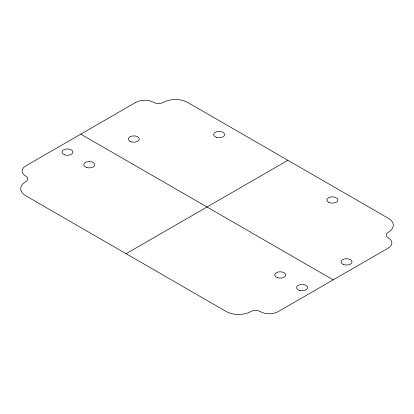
<?xml version="1.0" encoding="UTF-8"?>
<svg xmlns="http://www.w3.org/2000/svg" width="414" height="414" viewBox="0 0 414 414"><rect width="100%" height="100%" fill="white"/><g stroke="black" fill="none" stroke-linecap="round" stroke-linejoin="round"><path stroke-width="0.62" d="M126.104 253.704L287.896 160.296M80.802 134.141L333.198 279.859M135.813 102.382L25.792 165.9A12.586 7.266 0 0 0 25.746 176.147A6.8 3.928 0 0 1 25.746 181.699A17.228 9.946 0 0 0 25.953 195.884L226.256 311.525A17.388 10.039 0 0 0 250.729 311.592A6.862 3.964 0 0 1 260.437 311.649A12.404 7.162 0 0 0 278.187 311.618L388.208 248.1A12.586 7.266 0 0 0 388.254 237.853A6.8 3.928 0 0 1 388.254 232.301A17.228 9.946 0 0 0 388.047 218.116L187.744 102.475A17.388 10.039 0 0 0 163.271 102.408A6.862 3.964 0 0 1 153.563 102.351A12.404 7.162 0 0 0 135.813 102.382M216.387 137.355A5.491 3.172 0 0 0 224.626 134.607A5.491 3.172 0 0 0 216.387 131.859A5.491 3.172 0 0 0 216.387 137.355M328.509 202.234A5.491 3.172 0 0 0 337.695 200.816A5.491 3.172 0 0 0 330.967 196.929A5.491 3.172 0 0 0 328.509 202.234M277.468 277.701A5.491 3.172 0 0 0 285.701 274.958A5.491 3.172 0 0 0 277.468 272.21A5.491 3.172 0 0 0 277.468 277.701M299.306 290.312A5.491 3.172 0 0 0 307.545 287.564A5.491 3.172 0 0 0 299.306 284.822A5.491 3.172 0 0 0 299.306 290.312M343.801 264.624A5.491 3.172 0 0 0 352.04 261.881A5.491 3.172 0 0 0 343.801 259.133A5.491 3.172 0 0 0 343.801 264.624M131.041 141.79A5.491 3.172 0 0 0 139.28 139.042A5.491 3.172 0 0 0 131.041 136.299A5.491 3.172 0 0 0 131.041 141.79M86.319 167.396A5.491 3.172 0 0 0 94.78 164.891A5.491 3.172 0 0 0 86.79 161.91A5.491 3.172 0 0 0 86.319 167.396M64.641 154.846A5.491 3.172 0 0 0 72.942 152.166A5.491 3.172 0 0 0 64.775 149.356A5.491 3.172 0 0 0 64.641 154.846"/></g></svg>
